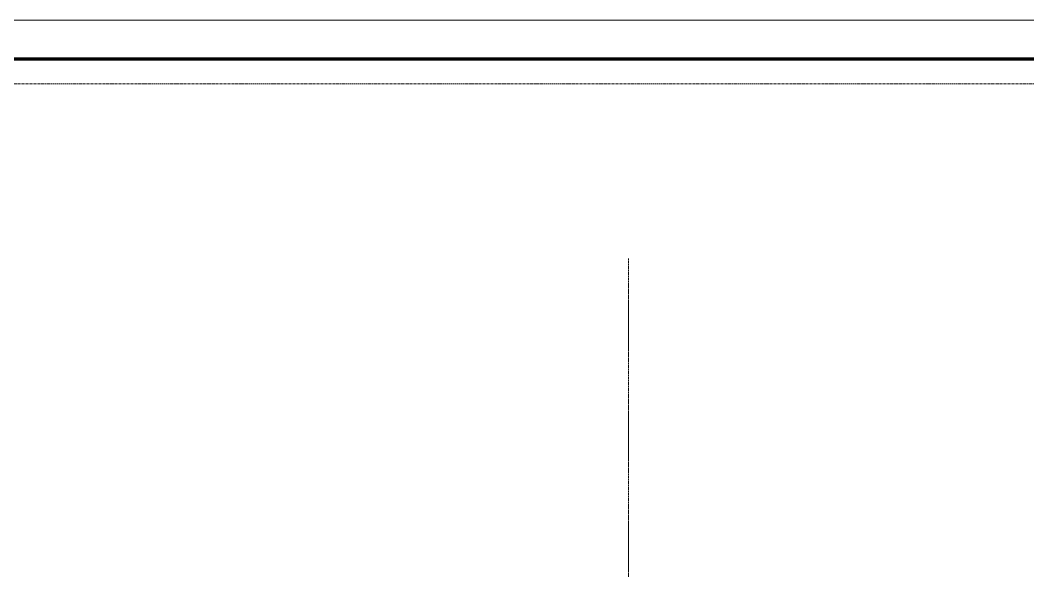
# Model space of a CAD drawing. Header units: centimetres. Extents: x 710 to 12582, y -437 to 1921.
# Drawn here: x 3290 to 4082, y -437 to 0 of the extents above; entities that cross this region are included whole.
import ezdxf

# ---------------------------------------------------------------- set-up
doc = ezdxf.new("R2010")
doc.units = ezdxf.units.CM
doc.linetypes.add('Centre', pattern=[3.175, 0.635, -0.475, 1.59, -0.475])
doc.linetypes.add('Grid Line', pattern=[2.2225, 1.27, -0.3175, 0.3175, -0.3175])
for name, color, linetype, lineweight in [('A-FLOR-LEVL', 7, 'Continuous', 9), ('C-BLDG-PADS', 7, 'Continuous', 9), ('C-TOPO', 7, 'Continuous', 9), ('S-GRID', 7, 'Continuous', 9)]:
    doc.layers.add(name, color=color, linetype=linetype, lineweight=lineweight)

msp = doc.modelspace()

# ---------------------------------------------------------------- linework, layer by layer
at = {"layer": 'A-FLOR-LEVL', "color": 253, "linetype": 'Centre', "true_color": 0xaaaaaa}
for p, q in [((709.994, 0), (7177.566, 0)), ((7304.566, -50), (709.994, -50))]:
    msp.add_line(p, q, dxfattribs=at)
at = {"layer": 'C-BLDG-PADS', "color": 253, "lineweight": 18, "true_color": 0xaaaaaa}
for p, q in [((6813.968, 0), (1310.739, 0)), ((1310.739, -30.48), (6813.968, -30.48))]:
    msp.add_line(p, q, dxfattribs=at)
at = {"layer": 'C-TOPO', "color": 253, "true_color": 0xaaaaaa}
msp.add_line((4889.327, -30.496), (2872.184, -30.496), dxfattribs=at)
at = {"layer": 'C-TOPO', "color": 253, "lineweight": 70, "true_color": 0xaaaaaa}
msp.add_line((2872.185, -30.496), (4889.327, -30.496), dxfattribs=at)
at = {"layer": 'S-GRID', "color": 253, "linetype": 'Grid Line', "true_color": 0xaaaaaa}
msp.add_line((3768.259, -437.332), (3768.259, -187.332), dxfattribs=at)

doc.saveas('drawing.dxf')
